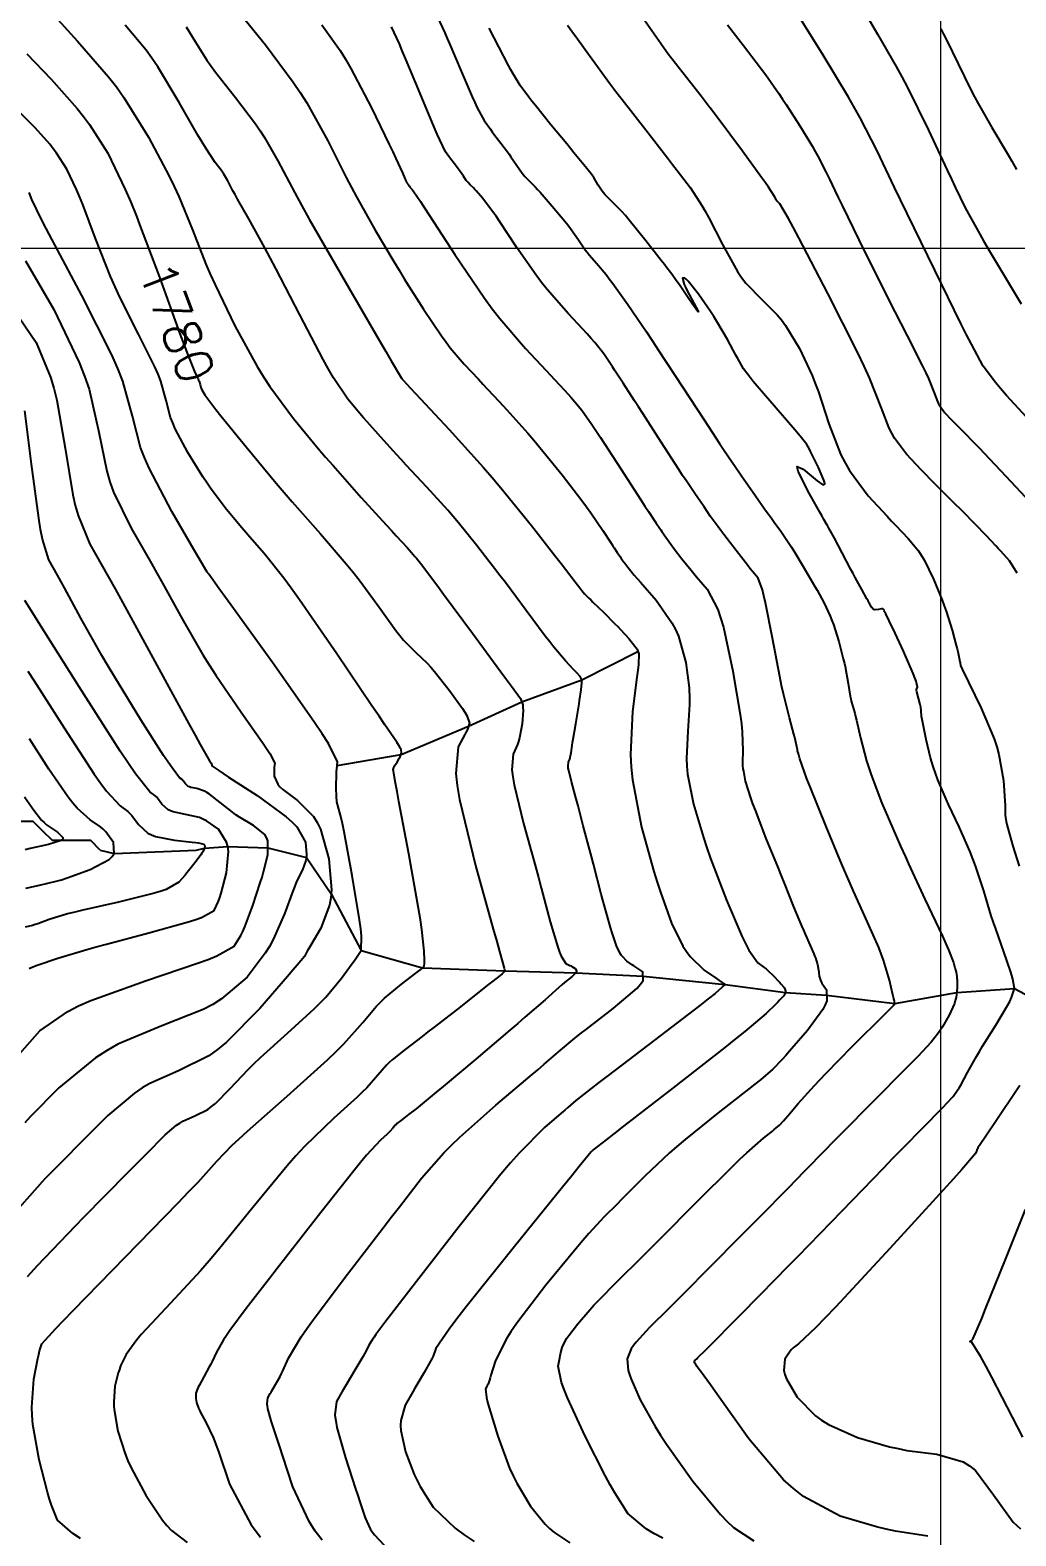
# Model space of a CAD drawing. Header units: metres. Extents: x 837117 to 838477, y 1189012 to 1191015.
# Drawn here: x 838181.6 to 838284.3, y 1190079.6 to 1190236.6 of the extents above; entities that cross this region are included whole.
import ezdxf

# ---------------------------------------------------------------- set-up
doc = ezdxf.new("R2010")
doc.units = ezdxf.units.M
doc.header["$LTSCALE"] = 0.3
doc.layers.add('COORD', color=7, linetype='Continuous', lineweight=20)
doc.layers.add('DRENAJE', color=5, linetype='Continuous', lineweight=25)
doc.layers.add('COTAS 10', color=1, linetype='Continuous')
doc.layers.add('COTAS INT', color=252, linetype='Continuous')
doc.styles.get("Standard").update_dxf_attribs({"font": 'simplex.shx'})

msp = doc.modelspace()

# ---------------------------------------------------------------- linework, layer by layer
at = {"layer": 'COORD'}
for p, q in [((838276.514, 1189013.872), (838276.514, 1191013.872)), ((837476.514, 1190213.872), (838476.514, 1190213.872))]:
    msp.add_line(p, q, dxfattribs=at)
at = {"layer": 'COTAS 10'}
for points, elevation in [([(838284.467, 1190179.991), (838283.678, 1190181.269), (838282.765, 1190182.276), (838282.506, 1190182.559), (838282.243, 1190182.844), (838281.269, 1190183.89), (838280.066, 1190185.138), (838279.659, 1190185.551), (838279.219, 1190185.993), (838277.366, 1190187.833), (838275.434, 1190189.767), (838274.946, 1190190.268), (838274.477, 1190190.754), (838272.954, 1190192.387), (838271.706, 1190194.056), (838271.412, 1190194.565), (838271.14, 1190195.094), (838270.342, 1190197.174), (838269.088, 1190200.355), (838268.528, 1190201.579), (838267.876, 1190202.95), (838264.754, 1190209.14), (838261.717, 1190214.931), (838261.118, 1190216.051), (838260.625, 1190216.962), (838259.719, 1190218.503), (838259.504, 1190218.723), (838259.445, 1190218.8), (838259.388, 1190218.885), (838259.186, 1190219.248), (838258.554, 1190220.221), (838258.226, 1190220.69), (838257.832, 1190221.245), (838255.853, 1190223.972), (838253.197, 1190227.525), (838252.424, 1190228.537), (838252.375, 1190228.601), (838251.516, 1190229.718), (838248.103, 1190234.087), (838244.914, 1190238.592)], 1800), ([(838211.991, 1190237.152), (838213.884, 1190234.466), (838214.437, 1190233.562), (838215.003, 1190232.588), (838217.152, 1190228.489), (838219.005, 1190224.683), (838219.385, 1190223.893), (838219.707, 1190223.218), (838220.387, 1190221.733), (838220.642, 1190221.123), (838220.696, 1190220.999), (838220.742, 1190220.895), (838220.848, 1190220.681), (838220.908, 1190220.594), (838220.926, 1190220.57), (838220.943, 1190220.546), (838221.011, 1190220.459), (838221.078, 1190220.371), (838221.112, 1190220.323), (838221.17, 1190220.237), (838221.222, 1190220.161), (838221.236, 1190220.144), (838221.249, 1190220.128), (838221.293, 1190220.084), (838221.352, 1190220.024), (838221.376, 1190219.999), (838221.402, 1190219.97), (838221.521, 1190219.834), (838222.266, 1190218.721), (838222.688, 1190218.076), (838223.202, 1190217.286), (838225.837, 1190213.214), (838228.939, 1190208.652), (838229.749, 1190207.552), (838230.537, 1190206.524), (838233.203, 1190203.399), (838235.367, 1190201.117), (838235.838, 1190200.619), (838236.253, 1190200.179), (838237.29, 1190199.076), (838237.975, 1190198.313), (838238.168, 1190198.088), (838238.362, 1190197.857), (838239.076, 1190196.973), (838240.144, 1190195.472), (838240.561, 1190194.852), (838241.031, 1190194.144), (838243.167, 1190190.848), (838245.237, 1190187.625), (838245.665, 1190186.963), (838246.03, 1190186.401), (838246.825, 1190185.204), (838247.215, 1190184.646), (838247.325, 1190184.487), (838247.436, 1190184.327), (838247.846, 1190183.732), (838248.358, 1190183.017), (838248.533, 1190182.781), (838248.722, 1190182.529), (838249.529, 1190181.479), (838250.479, 1190180.288), (838250.759, 1190179.947), (838251.047, 1190179.601), (838252.149, 1190178.311), (838253.263, 1190176.198), (838253.559, 1190175.333), (838253.849, 1190174.347), (838254.851, 1190169.778), (838255.597, 1190165.243), (838255.725, 1190164.279), (838255.821, 1190163.441), (838255.885, 1190161.468), (838255.828, 1190160.281), (838255.848, 1190159.94), (838255.883, 1190159.593), (838255.934, 1190159.328), (838256.135, 1190158.292), (838256.679, 1190156.564), (838256.898, 1190155.948), (838257.147, 1190155.272), (838258.292, 1190152.333), (838259.547, 1190149.217), (838259.866, 1190148.429), (838260.172, 1190147.673), (838261.173, 1190145.215), (838261.997, 1190143.228), (838262.192, 1190142.77), (838262.372, 1190142.352), (838262.902, 1190141.173), (838263.281, 1190140.31), (838263.366, 1190140.09), (838263.443, 1190139.879), (838263.648, 1190139.188), (838263.769, 1190138.613), (838263.793, 1190138.475), (838263.812, 1190138.347), (838263.848, 1190137.959), (838263.968, 1190137.543), (838264.041, 1190137.396), (838264.13, 1190137.235), (838264.595, 1190136.54), (838264.641, 1190135.417), (838264.466, 1190134.986), (838264.21, 1190134.503), (838262.61, 1190132.325), (838260.761, 1190130.172), (838260.348, 1190129.705), (838259.979, 1190129.293), (838259.005, 1190128.269), (838257.711, 1190127.169), (838257.14, 1190126.709), (838256.476, 1190126.181), (838253.312, 1190123.713), (838249.85, 1190120.938), (838248.999, 1190120.216), (838248.195, 1190119.515), (838245.679, 1190117.153), (838243.682, 1190115.144), (838243.205, 1190114.666), (838242.761, 1190114.222), (838241.428, 1190112.902), (838239.815, 1190111.136), (838239.193, 1190110.412), (838238.496, 1190109.585), (838235.344, 1190105.749), (838232.312, 1190101.789), (838231.69, 1190100.885), (838231.162, 1190100.064), (838230.039, 1190097.79), (838229.619, 1190096.379), (838229.534, 1190096.101), (838229.462, 1190095.872), (838229.315, 1190095.454), (838229.236, 1190095.319), (838229.207, 1190095.269), (838229.176, 1190095.214), (838229.036, 1190094.97), (838229.138, 1190094.04), (838229.257, 1190093.553), (838229.417, 1190092.966), (838230.326, 1190090.014), (838231.561, 1190086.701), (838231.926, 1190085.887), (838232.301, 1190085.117), (838233.741, 1190082.707), (838235.284, 1190080.835), (838235.725, 1190080.405), (838236.171, 1190080.013), (838237.832, 1190078.914)], 1790), ([(838181.214, 1190234.117), (838183.776, 1190231.476), (838186.477, 1190228.426), (838187.134, 1190227.589), (838187.751, 1190226.756), (838189.654, 1190223.776), (838191.482, 1190219.992), (838192.053, 1190218.652), (838192.651, 1190217.185), (838192.972, 1190216.336), (838195.046, 1190210.832), (838197.188, 1190204.93), (838197.627, 1190203.747), (838197.999, 1190202.761), (838198.788, 1190200.832), (838199.078, 1190200.256), (838199.136, 1190200.123), (838199.184, 1190200.002), (838199.279, 1190199.66), (838199.357, 1190199.356), (838199.394, 1190199.259), (838199.439, 1190199.156), (838199.66, 1190198.736), (838199.767, 1190198.593), (838200.499, 1190197.602), (838200.934, 1190197.049), (838201.456, 1190196.391), (838204.075, 1190193.151), (838207.207, 1190189.376), (838208.053, 1190188.381), (838208.891, 1190187.408), (838211.84, 1190184.075), (838214.535, 1190180.961), (838215.212, 1190180.126), (838215.859, 1190179.303), (838217.948, 1190176.43), (838219.685, 1190174.01), (838220.111, 1190173.472), (838220.513, 1190172.992), (838221.764, 1190171.736), (838222.972, 1190170.593), (838223.347, 1190170.183), (838223.74, 1190169.733), (838225.303, 1190167.771), (838226.641, 1190165.893), (838226.891, 1190165.496), (838227.09, 1190165.152), (838227.371, 1190164.352), (838227.156, 1190163.699), (838227.041, 1190163.447), (838226.901, 1190163.165), (838226.195, 1190161.887), (838225.949, 1190159.09), (838226.098, 1190157.849), (838226.342, 1190156.406), (838228.011, 1190149.51), (838229.857, 1190142.871), (838230.213, 1190141.589), (838230.502, 1190140.55), (838230.985, 1190138.806), (838231.028, 1190138.667), (838231.04, 1190138.639), (838231.052, 1190138.616), (838231.092, 1190138.569), (838231.1, 1190138.536), (838231.092, 1190138.52), (838231.079, 1190138.503), (838230.994, 1190138.417), (838230.861, 1190138.299), (838230.817, 1190138.262), (838230.771, 1190138.222), (838230.58, 1190138.06), (838229.815, 1190137.451), (838229.407, 1190137.129), (838228.913, 1190136.742), (838226.423, 1190134.789), (838223.686, 1190132.657), (838223.036, 1190132.156), (838222.435, 1190131.693), (838220.654, 1190130.345), (838219.325, 1190129.265), (838219.008, 1190128.971), (838218.712, 1190128.68), (838217.828, 1190127.647), (838216.671, 1190126.342), (838216.203, 1190125.879), (838215.672, 1190125.372), (838213.224, 1190123.174), (838210.188, 1190120.235), (838209.286, 1190119.261), (838208.358, 1190118.218), (838204.784, 1190113.87), (838201.189, 1190109.416), (838200.247, 1190108.305), (838199.328, 1190107.248), (838196.203, 1190103.87), (838193.684, 1190101.209), (838193.148, 1190100.604), (838192.681, 1190100.055), (838191.578, 1190098.545), (838191.003, 1190097.341), (838190.87, 1190096.985), (838190.748, 1190096.62), (838190.403, 1190095.218), (838190.285, 1190093.608), (838190.307, 1190093.111), (838190.352, 1190092.593), (838190.713, 1190090.535), (838191.472, 1190088.172), (838191.768, 1190087.461), (838192.102, 1190086.725), (838193.621, 1190083.862), (838195.355, 1190081.268), (838195.825, 1190080.703), (838196.29, 1190080.203), (838197.936, 1190078.948)], 1780), ([(838180.498, 1190129.924), (838182.58, 1190132.281), (838185.496, 1190134.301), (838186.621, 1190134.865), (838187.883, 1190135.431), (838193.585, 1190137.497), (838199.019, 1190139.316), (838200.112, 1190139.728), (838201.027, 1190140.1), (838202.844, 1190141.112), (838203.541, 1190142.215), (838203.749, 1190142.645), (838203.964, 1190143.129), (838204.796, 1190145.325), (838205.568, 1190147.69), (838205.746, 1190148.28), (838205.908, 1190148.842), (838206.362, 1190150.636), (838206.346, 1190152.086), (838206.212, 1190152.43), (838206.022, 1190152.75), (838204.868, 1190153.698), (838203.409, 1190154.54), (838203.027, 1190154.793), (838202.654, 1190155.054), (838201.388, 1190156.069), (838200.279, 1190156.944), (838200.005, 1190157.117), (838199.746, 1190157.26), (838198.932, 1190157.525), (838198.313, 1190157.647), (838198.177, 1190157.699), (838198.057, 1190157.759), (838197.754, 1190158.041), (838197.537, 1190158.338), (838197.472, 1190158.408), (838197.405, 1190158.472), (838197.145, 1190158.658), (838196.359, 1190159.677), (838195.961, 1190160.267), (838195.484, 1190160.99), (838193.11, 1190164.712), (838190.397, 1190169.127), (838189.707, 1190170.287), (838189.043, 1190171.42), (838186.868, 1190175.287), (838185.135, 1190178.464), (838184.751, 1190179.162), (838184.408, 1190179.781), (838183.516, 1190181.361), (838182.859, 1190183.543), (838182.664, 1190184.541), (838182.464, 1190185.711), (838181.695, 1190191.361), (838180.997, 1190196.897)], 1770), ([(838285.084, 1190089.91), (838281.84, 1190096.155), (838281.202, 1190097.348), (838280.678, 1190098.308), (838279.725, 1190099.841), (838279.574, 1190099.864), (838279.555, 1190099.873), (838279.546, 1190099.884), (838279.595, 1190099.93), (838279.707, 1190099.996), (838279.737, 1190100.018), (838279.766, 1190100.042), (838279.87, 1190100.142), (838280.453, 1190101.482), (838280.785, 1190102.288), (838281.191, 1190103.283), (838283.271, 1190108.445), (838285.34, 1190113.654)], 1800)]:
    msp.add_lwpolyline(points, dxfattribs=dict(at, elevation=elevation))
at = {"layer": 'COTAS INT'}
for points, elevation in [([(838183.746, 1190238.471), (838186.513, 1190235.447), (838189.737, 1190231.744), (838190.556, 1190230.67), (838191.344, 1190229.576), (838193.925, 1190225.447), (838196.068, 1190221.366), (838196.58, 1190220.302), (838197.055, 1190219.266), (838198.479, 1190215.761), (838199.884, 1190212.208), (838200.349, 1190211.141), (838200.847, 1190210.039), (838202.917, 1190205.761), (838205.242, 1190201.534), (838205.9, 1190200.464), (838206.565, 1190199.439), (838209.014, 1190196.097), (838211.616, 1190192.978), (838212.375, 1190192.092), (838213.151, 1190191.197), (838216.097, 1190187.884), (838218.687, 1190185.028), (838219.24, 1190184.421), (838219.721, 1190183.893), (838220.862, 1190182.65), (838221.509, 1190181.935), (838221.678, 1190181.74), (838221.843, 1190181.547), (838222.401, 1190180.862), (838223.533, 1190179.357), (838224.06, 1190178.648), (838224.68, 1190177.81), (838227.686, 1190173.728), (838230.652, 1190169.693), (838231.246, 1190168.887), (838231.742, 1190168.214), (838232.708, 1190166.908), (838232.928, 1190166.244), (838232.952, 1190165.977), (838232.96, 1190165.674), (838232.856, 1190164.281), (838232.59, 1190162.803), (838232.496, 1190162.446), (838232.393, 1190162.113), (838231.947, 1190161.101), (838231.803, 1190159.469), (838231.891, 1190158.745), (838232.033, 1190157.904), (838233.006, 1190153.881), (838234.246, 1190149.395), (838234.556, 1190148.261), (838234.852, 1190147.173), (838235.802, 1190143.637), (838236.574, 1190141.003), (838236.758, 1190140.485), (838236.928, 1190140.058), (838237.435, 1190139.279), (838237.837, 1190139.091), (838237.942, 1190139.036), (838238.044, 1190138.981), (838238.389, 1190138.772), (838238.539, 1190138.515), (838238.518, 1190138.428), (838238.471, 1190138.335), (838238.074, 1190137.945), (838237.294, 1190137.311), (838237.004, 1190137.064), (838236.682, 1190136.786), (838235.254, 1190135.524), (838233.151, 1190133.684), (838232.403, 1190133.042), (838231.584, 1190132.341), (838228.029, 1190129.33), (838224.627, 1190126.474), (838223.904, 1190125.872), (838223.277, 1190125.351), (838221.802, 1190124.149), (838221.034, 1190123.551), (838220.683, 1190123.281), (838220.184, 1190122.903), (838219.811, 1190122.599), (838219.722, 1190122.517), (838219.639, 1190122.435), (838219.39, 1190122.146), (838219.066, 1190121.779), (838218.935, 1190121.65), (838218.786, 1190121.507), (838218.099, 1190120.891), (838216.655, 1190119.307), (838216.029, 1190118.556), (838215.304, 1190117.669), (838211.87, 1190113.333), (838208.198, 1190108.623), (838207.324, 1190107.5), (838206.512, 1190106.455), (838204.094, 1190103.333), (838202.391, 1190101.047), (838202.03, 1190100.528), (838201.717, 1190100.059), (838200.985, 1190098.779), (838200.531, 1190097.804), (838200.393, 1190097.527), (838200.25, 1190097.248), (838199.687, 1190096.216), (838199.196, 1190095.313), (838199.097, 1190095.114), (838199.015, 1190094.938), (838198.853, 1190094.489), (838198.829, 1190094.157), (838198.833, 1190094.055), (838198.842, 1190093.948), (838198.917, 1190093.523), (838199.132, 1190092.936), (838199.229, 1190092.727), (838199.344, 1190092.497), (838199.895, 1190091.497), (838200.676, 1190089.816), (838200.934, 1190089.156), (838201.211, 1190088.412), (838202.366, 1190085.025), (838204.618, 1190080.769), (838205.587, 1190079.478)], 1782), ([(838203.541, 1190238.222), (838206.101, 1190235.058), (838209.009, 1190231.169), (838209.731, 1190230.086), (838210.417, 1190229.001), (838212.593, 1190225.058), (838214.531, 1190221.221), (838215.067, 1190220.203), (838215.603, 1190219.203), (838217.535, 1190215.753), (838219.483, 1190212.465), (838220.028, 1190211.568), (838220.577, 1190210.678), (838222.579, 1190207.51), (838224.458, 1190204.724), (838224.93, 1190204.074), (838225.379, 1190203.476), (838226.825, 1190201.757), (838228.301, 1190200.194), (838228.769, 1190199.695), (838229.264, 1190199.167), (838230.465, 1190197.882), (838231.269, 1190197.023), (838233.474, 1190194.565), (838234.095, 1190193.84), (838234.722, 1190193.096), (838237.023, 1190190.247), (838239.096, 1190187.545), (838239.579, 1190186.893), (838240.022, 1190186.283), (838241.293, 1190184.429), (838242.138, 1190183.113), (838242.313, 1190182.843), (838242.462, 1190182.614), (838242.786, 1190182.125), (838242.946, 1190181.897), (838243.036, 1190181.767), (838243.203, 1190181.524), (838243.412, 1190181.232), (838243.484, 1190181.136), (838243.561, 1190181.032), (838243.89, 1190180.604), (838244.564, 1190179.789), (838244.859, 1190179.442), (838245.201, 1190179.043), (838246.826, 1190177.166), (838248.48, 1190174.821), (838248.84, 1190174.128), (838249.157, 1190173.416), (838249.949, 1190170.686), (838250.269, 1190168.017), (838250.289, 1190167.85), (838250.322, 1190167.072), (838250.328, 1190166.296), (838250.129, 1190163.52), (838249.994, 1190160.675), (838250.041, 1190159.856), (838250.124, 1190159.023), (838250.729, 1190155.902), (838251.77, 1190152.416), (838252.128, 1190151.353), (838252.517, 1190150.248), (838254.177, 1190145.902), (838255.808, 1190142.09), (838256.179, 1190141.321), (838256.515, 1190140.676), (838257.441, 1190139.381), (838258.118, 1190138.875), (838258.298, 1190138.727), (838258.475, 1190138.575), (838259.088, 1190138), (838259.614, 1190137.451), (838259.737, 1190137.317), (838259.849, 1190137.189), (838260.172, 1190136.791), (838260.326, 1190136.446), (838260.332, 1190136.353), (838260.322, 1190136.261), (838260.156, 1190135.936), (838259.708, 1190135.46), (838259.521, 1190135.272), (838259.306, 1190135.06), (838258.305, 1190134.093), (838256.099, 1190132.218), (838255.126, 1190131.433), (838253.995, 1190130.534), (838248.602, 1190126.328), (838243.419, 1190122.322), (838242.42, 1190121.548), (838241.612, 1190120.92), (838240.27, 1190119.864), (838240.175, 1190119.769), (838240.153, 1190119.746), (838240.131, 1190119.725), (838240.068, 1190119.662), (838238.809, 1190118.118), (838238.033, 1190117.162), (838237.073, 1190115.979), (838232.066, 1190109.798), (838227.03, 1190103.496), (838226.052, 1190102.236), (838225.255, 1190101.186), (838223.88, 1190099.146), (838223.574, 1190098.36), (838223.451, 1190098.1), (838223.311, 1190097.823), (838222.666, 1190096.672), (838221.903, 1190095.378), (838221.689, 1190095.01), (838221.473, 1190094.639), (838220.685, 1190093.265), (838220.201, 1190091.663), (838220.177, 1190091.149), (838220.202, 1190090.603), (838220.691, 1190088.375), (838221.622, 1190086.017), (838221.926, 1190085.389), (838222.25, 1190084.772), (838223.587, 1190082.636), (838225.881, 1190080.418), (838226.809, 1190079.749), (838227.863, 1190079.057)], 1788), ([(838224.026, 1190237.956), (838224.803, 1190236.313), (838225.062, 1190235.73), (838225.34, 1190235.091), (838226.502, 1190232.323), (838227.656, 1190229.627), (838227.929, 1190229.035), (838228.181, 1190228.509), (838228.923, 1190227.166), (838229.557, 1190226.255), (838229.741, 1190226.001), (838229.929, 1190225.747), (838230.638, 1190224.826), (838231.341, 1190223.905), (838231.525, 1190223.652), (838231.704, 1190223.399), (838232.314, 1190222.492), (838232.865, 1190221.695), (838233.007, 1190221.512), (838233.144, 1190221.345), (838233.603, 1190220.879), (838234.233, 1190220.258), (838234.478, 1190219.994), (838234.753, 1190219.689), (838236.004, 1190218.257), (838237.306, 1190216.686), (838237.614, 1190216.294), (838237.899, 1190215.921), (838238.737, 1190214.73), (838239.447, 1190213.707), (838239.651, 1190213.44), (838239.858, 1190213.18), (838240.632, 1190212.297), (838241.614, 1190211.128), (838241.953, 1190210.686), (838242.32, 1190210.194), (838243.887, 1190207.991), (838245.83, 1190205.134), (838246.434, 1190204.23), (838247.067, 1190203.276), (838249.594, 1190199.421), (838251.836, 1190195.971), (838252.29, 1190195.272), (838252.671, 1190194.684), (838253.446, 1190193.487), (838253.853, 1190192.874), (838254.002, 1190192.654), (838254.168, 1190192.413), (838254.901, 1190191.362), (838254.935, 1190191.313), (838255.753, 1190190.144), (838255.993, 1190189.798), (838256.236, 1190189.447), (838257.132, 1190188.149), (838257.902, 1190187.034), (838258.066, 1190186.799), (838258.209, 1190186.596), (838258.546, 1190186.132), (838258.865, 1190185.704), (838258.995, 1190185.525), (838259.144, 1190185.319), (838259.835, 1190184.355), (838260.688, 1190183.099), (838260.94, 1190182.709), (838261.198, 1190182.301), (838262.186, 1190180.675), (838263.146, 1190179.028), (838263.387, 1190178.606), (838263.617, 1190178.2), (838264.357, 1190176.859), (838264.998, 1190175.491), (838265.166, 1190175.068), (838265.33, 1190174.626), (838265.886, 1190172.87), (838266.356, 1190171.054), (838266.466, 1190170.574), (838266.567, 1190170.104), (838266.58, 1190170.032), (838266.858, 1190168.488), (838267.074, 1190167.175), (838267.128, 1190166.895), (838267.18, 1190166.652), (838267.345, 1190166.079), (838267.558, 1190165.376), (838267.64, 1190165.052), (838267.732, 1190164.671), (838268.146, 1190162.826), (838268.78, 1190160.434), (838269.012, 1190159.709), (838269.267, 1190158.956), (838270.388, 1190156.01), (838271.852, 1190152.575), (838272.324, 1190151.515), (838272.824, 1190150.407), (838273.165, 1190149.674), (838274.869, 1190146.01), (838276.685, 1190142.134), (838277.04, 1190141.355), (838277.332, 1190140.703), (838277.856, 1190139.41), (838277.961, 1190138.975), (838277.99, 1190138.863), (838278.018, 1190138.756), (838278.115, 1190138.401), (838278.193, 1190137.95), (838278.208, 1190137.782), (838278.221, 1190137.596), (838278.243, 1190136.766), (838278.116, 1190135.749), (838278.034, 1190135.444), (838277.931, 1190135.128), (838277.393, 1190133.905), (838276.696, 1190132.688), (838276.495, 1190132.378), (838276.289, 1190132.078), (838275.513, 1190131.092), (838274.109, 1190129.597), (838273.507, 1190128.977), (838272.812, 1190128.268), (838269.533, 1190124.963), (838266.06, 1190121.473), (838265.243, 1190120.647), (838264.489, 1190119.881), (838262.288, 1190117.623), (838260.605, 1190115.883), (838260.177, 1190115.444), (838259.766, 1190115.023), (838258.419, 1190113.659), (838256.768, 1190112), (838256.165, 1190111.393), (838255.499, 1190110.721), (838252.567, 1190107.765), (838249.547, 1190104.727), (838248.825, 1190104.004), (838248.152, 1190103.332), (838246.137, 1190101.334), (838244.75, 1190099.822), (838244.474, 1190099.457), (838244.244, 1190099.114), (838243.805, 1190098.07), (838243.932, 1190096.873), (838244.06, 1190096.435), (838244.227, 1190095.95), (838245.166, 1190093.811), (838246.74, 1190091.028), (838247.308, 1190090.137), (838247.934, 1190089.193), (838250.674, 1190085.347), (838253.542, 1190081.841), (838254.249, 1190081.111), (838254.919, 1190080.486), (838257.022, 1190079.097)], 1794), ([(838286.275, 1190195.33), (838283.368, 1190198.511), (838282.75, 1190199.223), (838282.212, 1190199.863), (838280.945, 1190201.564), (838279.718, 1190203.842), (838279.207, 1190204.845), (838278.621, 1190206.01), (838275.882, 1190211.564), (838273, 1190217.49), (838272.324, 1190218.891), (838271.699, 1190220.187), (838269.882, 1190224), (838268.121, 1190227.439), (838267.532, 1190228.5), (838266.899, 1190229.608), (838264.246, 1190234), (838261.886, 1190237.786)], 1804), ([(838268.47, 1190238.69), (838269.923, 1190236.162), (838271.88, 1190232.8), (838272.449, 1190231.743), (838273.03, 1190230.632), (838275.224, 1190226.162), (838277.194, 1190221.986), (838277.634, 1190221.06), (838278.027, 1190220.233), (838279.062, 1190218.078), (838280.401, 1190215.629), (838280.986, 1190214.617), (838281.663, 1190213.461), (838284.882, 1190208.078)], 1806), ([(838212.012, 1190079.163), (838211.291, 1190080.131), (838210.647, 1190081.11), (838208.948, 1190084.75), (838207.877, 1190088.052), (838207.628, 1190088.818), (838207.399, 1190089.52), (838206.744, 1190091.519), (838206.367, 1190092.865), (838206.313, 1190093.154), (838206.282, 1190093.407), (838206.353, 1190094.02), (838206.608, 1190094.462), (838206.692, 1190094.607), (838206.783, 1190094.762), (838207.162, 1190095.401), (838207.623, 1190096.25), (838207.765, 1190096.537), (838207.914, 1190096.846), (838208.507, 1190098.15), (838209.837, 1190100.376), (838210.45, 1190101.267), (838211.171, 1190102.278), (838214.659, 1190106.919), (838218.388, 1190111.749), (838219.26, 1190112.879), (838220.063, 1190113.918), (838222.383, 1190116.919), (838224.705, 1190119.552), (838225.509, 1190120.358), (838226.384, 1190121.198), (838230.124, 1190124.513), (838233.71, 1190127.546), (838234.487, 1190128.207), (838235.171, 1190128.792), (838236.863, 1190130.262), (838238.366, 1190131.519), (838238.931, 1190131.969), (838239.561, 1190132.464), (838242.373, 1190134.621), (838244.815, 1190136.693), (838245.211, 1190137.134), (838245.486, 1190137.518), (838245.466, 1190138.428), (838244.715, 1190138.926), (838244.529, 1190139.051), (838244.352, 1190139.171), (838243.789, 1190139.555), (838243.317, 1190140.008), (838243.196, 1190140.17), (838243.08, 1190140.348), (838242.698, 1190141.123), (838242.241, 1190142.487), (838242.078, 1190143.035), (838241.9, 1190143.658), (838241.123, 1190146.525), (838240.3, 1190149.657), (838240.092, 1190150.447), (838239.892, 1190151.203), (838239.244, 1190153.654), (838238.693, 1190155.717), (838238.555, 1190156.228), (838238.424, 1190156.714), (838238.002, 1190158.252), (838237.724, 1190159.401), (838237.683, 1190159.642), (838237.658, 1190159.848), (838237.699, 1190160.315), (838237.827, 1190160.608), (838237.857, 1190160.707), (838237.884, 1190160.812), (838237.963, 1190161.254), (838238.076, 1190162.014), (838238.125, 1190162.32), (838238.181, 1190162.668), (838238.45, 1190164.271), (838238.735, 1190165.954), (838238.801, 1190166.352), (838238.862, 1190166.72), (838239.038, 1190167.807), (838239.107, 1190168.569), (838239.102, 1190168.733), (838239.085, 1190168.877), (838238.933, 1190169.226), (838238.563, 1190169.605), (838238.408, 1190169.767), (838238.23, 1190169.954), (838237.401, 1190170.838), (838236.174, 1190172.28), (838235.747, 1190172.819), (838235.28, 1190173.418), (838233.278, 1190176.087), (838231.117, 1190178.999), (838230.55, 1190179.751), (838229.998, 1190180.479), (838228.117, 1190182.916), (838226.231, 1190185.232), (838225.674, 1190185.884), (838225.103, 1190186.542), (838222.916, 1190188.958), (838220.791, 1190191.246), (838220.259, 1190191.823), (838219.751, 1190192.374), (838218.119, 1190194.162), (838216.7, 1190195.758), (838216.326, 1190196.19), (838215.96, 1190196.616), (838214.706, 1190198.119), (838213.205, 1190200.364), (838212.682, 1190201.258), (838212.113, 1190202.271), (838209.673, 1190206.914), (838207.193, 1190211.743), (838206.599, 1190212.872), (838206.045, 1190213.911), (838204.38, 1190216.914), (838203.187, 1190218.991), (838202.931, 1190219.446), (838202.707, 1190219.849), (838202.164, 1190220.869), (838201.763, 1190221.581), (838201.627, 1190221.788), (838201.482, 1190222.001), (838200.869, 1190222.808), (838199.88, 1190224.276), (838199.497, 1190224.906), (838199.066, 1190225.631), (838197.118, 1190229.057), (838194.877, 1190232.761), (838194.263, 1190233.662), (838193.651, 1190234.508), (838191.462, 1190237.118)], 1784), ([(838197.847, 1190236.957), (838198.789, 1190235.401), (838200.006, 1190233.471), (838200.438, 1190232.856), (838200.911, 1190232.207), (838202.963, 1190229.576), (838205.052, 1190226.823), (838205.549, 1190226.098), (838206.01, 1190225.389), (838207.378, 1190222.963), (838209.149, 1190219.621), (838209.863, 1190218.335), (838210.675, 1190216.892), (838214.415, 1190210.376), (838217.958, 1190204.275), (838218.646, 1190203.093), (838219.206, 1190202.132), (838220.169, 1190200.491), (838220.292, 1190200.309), (838220.322, 1190200.267), (838220.352, 1190200.227), (838220.446, 1190200.115), (838221.235, 1190199.271), (838222.275, 1190198.155), (838225.247, 1190194.969), (838228.799, 1190191.039), (838229.739, 1190189.954), (838230.661, 1190188.87), (838233.834, 1190184.969), (838236.391, 1190181.698), (838236.925, 1190181.011), (838237.384, 1190180.419), (838238.409, 1190179.074), (838238.883, 1190178.442), (838238.993, 1190178.301), (838239.095, 1190178.173), (838239.385, 1190177.832), (838239.826, 1190177.386), (838240.022, 1190177.192), (838240.25, 1190176.968), (838241.342, 1190175.906), (838242.539, 1190174.719), (838242.833, 1190174.417), (838243.112, 1190174.125), (838243.985, 1190173.168), (838244.615, 1190172.389), (838244.741, 1190172.211), (838244.845, 1190172.048), (838245.046, 1190171.593), (838244.982, 1190170.457), (838244.918, 1190169.864), (838244.836, 1190169.151), (838244.373, 1190165.573), (838244.16, 1190161.068), (838244.234, 1190159.771), (838244.366, 1190158.453), (838245.322, 1190153.513), (838246.611, 1190148.888), (838246.952, 1190147.769), (838247.287, 1190146.72), (838248.437, 1190143.513), (838249.634, 1190141.087), (838249.997, 1190140.53), (838250.374, 1190140.024), (838251.852, 1190138.609), (838253.14, 1190137.716), (838253.397, 1190137.538), (838253.612, 1190137.39), (838254.028, 1190137.105), (838252.982, 1190136.16), (838252.275, 1190135.595), (838251.387, 1190134.9), (838246.673, 1190131.296), (838241.828, 1190127.617), (838240.858, 1190126.874), (838240.05, 1190126.251), (838238.472, 1190124.999), (838237.648, 1190124.283), (838237.314, 1190123.998), (838236.936, 1190123.676), (838235.188, 1190122.199), (838232.58, 1190119.567), (838231.658, 1190118.517), (838230.65, 1190117.327), (838226.289, 1190111.869), (838222.107, 1190106.461), (838220.43, 1190104.292), (838218.558, 1190101.869), (838217.615, 1190100.615), (838217.421, 1190100.342), (838217.255, 1190100.102), (838216.896, 1190099.5), (838216.565, 1190098.862), (838216.418, 1190098.598), (838216.246, 1190098.296), (838215.421, 1190096.889), (838214.531, 1190095.385), (838214.317, 1190095.022), (838214.118, 1190094.681), (838213.519, 1190093.643), (838213.352, 1190092.2), (838213.425, 1190091.605), (838213.551, 1190090.925), (838214.438, 1190087.762), (838215.499, 1190084.541), (838215.734, 1190083.825), (838215.944, 1190083.185), (838216.492, 1190081.508), (838217.031, 1190080.352), (838217.236, 1190080.041), (838217.465, 1190079.734), (838218.49, 1190078.658)], 1786), ([(838247.53, 1190079.384), (838246.609, 1190079.87), (838245.807, 1190080.344), (838243.897, 1190081.952), (838242.523, 1190084.117), (838242.059, 1190084.941), (838241.558, 1190085.863), (838239.448, 1190090.004), (838237.589, 1190094.033), (838237.247, 1190094.883), (838236.979, 1190095.619), (838236.634, 1190097.321), (838236.782, 1190098.199), (838236.824, 1190098.416), (838236.868, 1190098.621), (838237.031, 1190099.269), (838237.378, 1190099.99), (838237.536, 1190100.242), (838237.723, 1190100.517), (838238.623, 1190101.7), (838239.918, 1190103.192), (838240.353, 1190103.661), (838240.821, 1190104.154), (838242.788, 1190106.141), (838245.39, 1190108.719), (838246.257, 1190109.586), (838247.189, 1190110.519), (838251.088, 1190114.441), (838254.777, 1190118.11), (838255.577, 1190118.885), (838256.281, 1190119.554), (838258.022, 1190121.098), (838258.958, 1190121.828), (838259.154, 1190121.984), (838259.323, 1190122.12), (838259.706, 1190122.446), (838260.131, 1190122.91), (838260.326, 1190123.134), (838260.555, 1190123.399), (838261.664, 1190124.699), (838263.335, 1190126.563), (838263.92, 1190127.184), (838264.556, 1190127.849), (838267.294, 1190130.631), (838270.708, 1190134.04), (838271.451, 1190134.782), (838271.595, 1190134.928), (838271.651, 1190134.984), (838271.706, 1190135.042), (838271.726, 1190135.071), (838271.732, 1190135.085), (838271.732, 1190135.108), (838271.64, 1190135.498), (838271.584, 1190135.737), (838271.515, 1190136.032), (838271.156, 1190137.568), (838270.537, 1190139.65), (838270.305, 1190140.29), (838270.045, 1190140.956), (838268.885, 1190143.591), (838267.411, 1190146.836), (838266.953, 1190147.887), (838266.474, 1190149.004), (838266.069, 1190149.976), (838264.562, 1190153.591), (838262.891, 1190157.724), (838262.563, 1190158.554), (838262.294, 1190159.249), (838261.807, 1190160.627), (838261.715, 1190161.036), (838261.695, 1190161.12), (838261.676, 1190161.192), (838261.629, 1190161.348), (838261.592, 1190161.475), (838261.581, 1190161.529), (838261.569, 1190161.591), (838261.521, 1190161.883), (838261.368, 1190162.556), (838261.29, 1190162.859), (838261.196, 1190163.213), (838260.728, 1190164.911), (838260.112, 1190167.417), (838259.925, 1190168.279), (838259.731, 1190169.215), (838258.972, 1190173.206), (838258.253, 1190176.883), (838258.084, 1190177.622), (838257.927, 1190178.238), (838257.472, 1190179.456), (838256.893, 1190180.16), (838256.659, 1190180.452), (838256.393, 1190180.788), (838255.167, 1190182.354), (838253.884, 1190184.025), (838253.582, 1190184.427), (838253.303, 1190184.803), (838252.489, 1190185.94), (838251.836, 1190186.887), (838251.659, 1190187.142), (838251.484, 1190187.395), (838250.863, 1190188.283), (838249.954, 1190189.634), (838249.597, 1190190.179), (838249.194, 1190190.797), (838247.359, 1190193.647), (838245.454, 1190196.618), (838245.008, 1190197.312), (838244.597, 1190197.951), (838243.404, 1190199.795), (838242.508, 1190201.162), (838242.283, 1190201.501), (838242.069, 1190201.822), (838241.379, 1190202.835), (838240.435, 1190204.026), (838240.06, 1190204.459), (838239.635, 1190204.937), (838237.691, 1190207.033), (838235.483, 1190209.55), (838234.893, 1190210.293), (838234.312, 1190211.055), (838232.287, 1190213.972), (838230.551, 1190216.603), (838230.151, 1190217.185), (838229.786, 1190217.703), (838228.762, 1190219.046), (838228.078, 1190219.83), (838227.927, 1190219.996), (838227.793, 1190220.141), (838227.448, 1190220.481), (838227.197, 1190220.737), (838227.121, 1190220.828), (838227.043, 1190220.928), (838226.742, 1190221.364), (838226.408, 1190221.861), (838226.31, 1190221.999), (838226.209, 1190222.138), (838225.824, 1190222.642), (838225.436, 1190223.147), (838225.334, 1190223.286), (838225.233, 1190223.425), (838224.886, 1190223.924), (838224.275, 1190225.156), (838224.008, 1190225.757), (838223.699, 1190226.47), (838222.23, 1190229.986), (838220.71, 1190233.641), (838220.369, 1190234.442), (838220.063, 1190235.151), (838219.246, 1190236.953)], 1792), ([(838275.153, 1190079.61), (838271.795, 1190080.116), (838270.818, 1190080.326), (838269.82, 1190080.568), (838266.041, 1190081.696), (838262.199, 1190083.737), (838261.16, 1190084.555), (838260.133, 1190085.481), (838256.515, 1190089.739), (838253.584, 1190093.844), (838252.99, 1190094.675), (838252.49, 1190095.372), (838251.468, 1190096.786), (838251.131, 1190097.246), (838251.062, 1190097.343), (838251.004, 1190097.427), (838250.883, 1190097.619), (838250.842, 1190097.711), (838250.835, 1190097.732), (838250.83, 1190097.751), (838250.824, 1190097.802), (838250.843, 1190097.847), (838250.853, 1190097.862), (838250.865, 1190097.878), (838250.925, 1190097.943), (838251.071, 1190098.089), (838251.201, 1190098.22), (838251.978, 1190098.999), (838255.693, 1190102.727), (838259.361, 1190106.442), (838260.481, 1190107.588), (838261.647, 1190108.784), (838266.233, 1190113.525), (838270.53, 1190117.975), (838271.513, 1190118.987), (838272.406, 1190119.905), (838274.887, 1190122.424), (838276.489, 1190124.039), (838276.828, 1190124.385), (838277.122, 1190124.688), (838277.808, 1190125.418), (838278.277, 1190126.074), (838278.435, 1190126.329), (838278.604, 1190126.617), (838279.315, 1190127.923), (838280.245, 1190129.606), (838280.553, 1190130.131), (838280.882, 1190130.681), (838282.253, 1190132.882), (838283.471, 1190134.908), (838283.704, 1190135.349), (838283.892, 1190135.737), (838284.193, 1190136.704), (838284.028, 1190137.667), (838283.922, 1190138.052), (838283.789, 1190138.489), (838283.092, 1190140.498), (838282.241, 1190142.9), (838282.012, 1190143.585), (838281.786, 1190144.279), (838280.991, 1190146.859), (838280.126, 1190149.488), (838279.855, 1190150.213), (838279.57, 1190150.937), (838278.428, 1190153.541), (838277.339, 1190155.87), (838277.088, 1190156.42), (838276.859, 1190156.93), (838276.213, 1190158.428), (838275.72, 1190159.826), (838275.587, 1190160.273), (838275.456, 1190160.745), (838274.995, 1190162.663), (838274.639, 1190164.39), (838274.574, 1190164.741), (838274.523, 1190165.037), (838274.462, 1190165.648), (838274.438, 1190166.005), (838274.412, 1190166.14), (838274.377, 1190166.292), (838274.179, 1190166.972), (838274.009, 1190167.621), (838273.991, 1190167.753), (838273.985, 1190167.863), (838274.073, 1190168.088), (838273.954, 1190168.717), (838273.819, 1190169.083), (838273.639, 1190169.531), (838272.621, 1190171.842), (838271.543, 1190174.177), (838271.326, 1190174.641), (838271.144, 1190175.025), (838270.78, 1190175.755), (838270.666, 1190175.952), (838270.642, 1190176.001), (838270.62, 1190176.046), (838270.568, 1190176.191), (838270.465, 1190176.269), (838270.411, 1190176.274), (838270.347, 1190176.27), (838270.024, 1190176.193), (838269.675, 1190176.153), (838269.593, 1190176.173), (838269.518, 1190176.206), (838269.304, 1190176.434), (838269.043, 1190176.909), (838268.939, 1190177.096), (838268.821, 1190177.308), (838268.282, 1190178.276), (838267.584, 1190179.548), (838267.366, 1190179.951), (838267.138, 1190180.377), (838266.227, 1190182.1), (838265.422, 1190183.633), (838265.125, 1190184.194), (838264.859, 1190184.686), (838264.775, 1190184.825), (838264.755, 1190184.858), (838264.736, 1190184.888), (838264.679, 1190184.973), (838264.34, 1190185.568), (838264.144, 1190185.919), (838263.904, 1190186.35), (838262.665, 1190188.581), (838261.662, 1190190.603), (838261.569, 1190190.902), (838261.558, 1190191.089), (838262.185, 1190190.822), (838263.197, 1190189.961), (838263.429, 1190189.772), (838263.639, 1190189.606), (838264.219, 1190189.187), (838264.416, 1190189.295), (838264.384, 1190189.462), (838264.315, 1190189.687), (838263.753, 1190190.994), (838263.079, 1190192.394), (838262.94, 1190192.678), (838262.82, 1190192.918), (838262.557, 1190193.41), (838261.984, 1190194.11), (838261.669, 1190194.48), (838261.286, 1190194.928), (838259.339, 1190197.18), (838257.365, 1190199.487), (838256.965, 1190199.968), (838256.628, 1190200.38), (838255.943, 1190201.3), (838255.522, 1190202.055), (838255.352, 1190202.364), (838255.16, 1190202.715), (838254.272, 1190204.342), (838253.175, 1190206.227), (838252.851, 1190206.741), (838252.517, 1190207.253), (838251.238, 1190209.07), (838250.169, 1190210.421), (838249.968, 1190210.638), (838249.808, 1190210.787), (838249.573, 1190210.756), (838249.777, 1190210.065), (838249.894, 1190209.797), (838250.037, 1190209.496), (838250.77, 1190208.136), (838251.25, 1190207.231), (838251.232, 1190207.218), (838251.15, 1190207.308), (838250.312, 1190208.491), (838249.263, 1190210.028), (838249.048, 1190210.342), (838248.866, 1190210.606), (838248.482, 1190211.155), (838247.962, 1190211.831), (838247.694, 1190212.175), (838247.373, 1190212.587), (838245.767, 1190214.643), (838244.034, 1190216.792), (838243.633, 1190217.263), (838243.266, 1190217.681), (838242.225, 1190218.74), (838241.507, 1190219.432), (838241.343, 1190219.618), (838241.195, 1190219.801), (838240.786, 1190220.444), (838240.373, 1190221.149), (838240.221, 1190221.372), (838240.053, 1190221.607), (838239.312, 1190222.555), (838238.269, 1190223.821), (838237.91, 1190224.256), (838237.521, 1190224.728), (838235.863, 1190226.736), (838234.245, 1190228.731), (838233.88, 1190229.195), (838233.552, 1190229.62), (838232.669, 1190230.834), (838231.933, 1190232.035), (838231.698, 1190232.452), (838231.45, 1190232.906), (838230.439, 1190234.848), (838229.412, 1190236.815)], 1796), ([(838237.587, 1190237.097), (838238.037, 1190236.503), (838238.623, 1190235.701), (838239.89, 1190233.966), (838242.025, 1190231.043), (838242.653, 1190230.205), (838243.035, 1190229.702), (838243.297, 1190229.356), (838245.756, 1190226.189), (838248.031, 1190223.288), (838248.559, 1190222.605), (838249.044, 1190221.976), (838250.425, 1190220.14), (838251.602, 1190218.326), (838251.957, 1190217.71), (838252.325, 1190217.045), (838253.758, 1190214.232), (838255.307, 1190211.449), (838255.748, 1190210.803), (838256.194, 1190210.212), (838257.847, 1190208.524), (838259.475, 1190206.928), (838259.905, 1190206.393), (838260.326, 1190205.819), (838261.773, 1190203.41), (838263.091, 1190200.583), (838263.43, 1190199.745), (838263.759, 1190198.882), (838264.854, 1190195.569), (838266.105, 1190192.306), (838266.532, 1190191.476), (838266.993, 1190190.678), (838268.95, 1190188.062), (838270.92, 1190185.914), (838271.39, 1190185.412), (838271.827, 1190184.95), (838273.131, 1190183.615), (838274.199, 1190182.308), (838274.487, 1190181.864), (838274.77, 1190181.384), (838275.766, 1190179.354), (838276.652, 1190177.163), (838276.867, 1190176.582), (838277.069, 1190176.013), (838277.688, 1190174.05), (838278.129, 1190172.449), (838278.219, 1190172.108), (838278.294, 1190171.812), (838278.448, 1190171.11), (838278.507, 1190170.747), (838278.522, 1190170.664), (838278.536, 1190170.588), (838278.584, 1190170.376), (838278.938, 1190169.592), (838279.147, 1190169.155), (838279.402, 1190168.623), (838280.723, 1190165.909), (838282.073, 1190162.723), (838282.347, 1190161.893), (838282.577, 1190161.085), (838283.05, 1190158.359), (838283.195, 1190156.236), (838283.219, 1190155.809), (838283.237, 1190155.452), (838283.242, 1190154.744), (838283.341, 1190154.097), (838283.418, 1190153.779), (838283.516, 1190153.399), (838284.045, 1190151.525), (838284.676, 1190149.449)], 1798), ([(838254.267, 1190237.151), (838255.951, 1190234.992), (838256.39, 1190234.42), (838256.817, 1190233.859), (838258.259, 1190231.926), (838259.637, 1190229.979), (838260.024, 1190229.41), (838260.413, 1190228.827), (838261.838, 1190226.613), (838263.128, 1190224.481), (838263.432, 1190223.951), (838263.714, 1190223.446), (838264.541, 1190221.838), (838264.911, 1190221.064), (838265.48, 1190219.871), (838265.833, 1190219.14), (838266.227, 1190218.327), (838267.982, 1190214.72), (838269.982, 1190210.672), (838270.529, 1190209.581), (838271.073, 1190208.503), (838273.014, 1190204.72), (838274.616, 1190201.56), (838274.946, 1190200.875), (838275.226, 1190200.272), (838275.829, 1190198.78), (838276.174, 1190197.881), (838276.291, 1190197.653), (838276.418, 1190197.433), (838276.957, 1190196.713), (838277.615, 1190196.007), (838277.817, 1190195.798), (838278.028, 1190195.581), (838278.863, 1190194.746), (838280.085, 1190193.502), (838280.541, 1190193.028), (838281.041, 1190192.504), (838281.047, 1190192.498), (838283.299, 1190190.113), (838285.832, 1190187.394)], 1802), ([(838276.517, 1190236.723), (838276.805, 1190236.177), (838277.108, 1190235.587), (838278.324, 1190233.088), (838279.664, 1190230.375), (838280.045, 1190229.651), (838280.43, 1190228.938), (838281.856, 1190226.461), (838283.437, 1190223.787), (838283.919, 1190222.95), (838284.421, 1190222.071)], 1808), ([(838186.822, 1190079.367), (838186.016, 1190079.883), (838184.418, 1190081.253), (838183.777, 1190082.815), (838183.575, 1190083.452), (838183.363, 1190084.179), (838182.509, 1190087.547), (838181.861, 1190091.237), (838181.78, 1190092.168), (838181.741, 1190093.059), (838181.952, 1190095.946), (838182.375, 1190098.114), (838182.469, 1190098.551), (838182.553, 1190098.917), (838182.773, 1190099.651), (838184.204, 1190101.202), (838185.051, 1190102.082), (838186.093, 1190103.159), (838191.486, 1190108.678), (838197.006, 1190114.346), (838198.129, 1190115.517), (838199.076, 1190116.515), (838201.032, 1190118.678), (838202.646, 1190120.347), (838203.377, 1190121.034), (838204.233, 1190121.817), (838208.35, 1190125.457), (838212.559, 1190129.237), (838213.472, 1190130.109), (838214.275, 1190130.905), (838216.265, 1190133.148), (838217.655, 1190134.826), (838218.081, 1190135.266), (838218.524, 1190135.695), (838220.272, 1190137.152), (838221.773, 1190138.28), (838222.06, 1190138.501), (838222.292, 1190138.682), (838222.666, 1190139.005), (838222.673, 1190139.285), (838222.673, 1190139.626), (838222.668, 1190140.578), (838222.412, 1190142.843), (838222.254, 1190143.857), (838222.058, 1190145.04), (838221.037, 1190150.713), (838220.017, 1190156.183), (838219.822, 1190157.238), (838219.666, 1190158.094), (838219.415, 1190159.526), (838219.476, 1190159.725), (838219.515, 1190159.803), (838219.563, 1190159.891), (838219.819, 1190160.294), (838220.085, 1190160.726), (838220.14, 1190160.833), (838220.186, 1190160.934), (838220.286, 1190161.253), (838220.238, 1190161.598), (838220.192, 1190161.715), (838220.131, 1190161.843), (838219.79, 1190162.383), (838218.565, 1190164.16), (838217.947, 1190165.067), (838217.207, 1190166.154), (838213.529, 1190171.577), (838209.65, 1190177.197), (838208.785, 1190178.407), (838208.01, 1190179.468), (838205.964, 1190182.053), (838204.479, 1190183.732), (838204.057, 1190184.222), (838203.63, 1190184.723), (838202.053, 1190186.625), (838200.453, 1190188.737), (838200.013, 1190189.371), (838199.574, 1190190.027), (838198, 1190192.572), (838196.704, 1190195.038), (838196.441, 1190195.643), (838196.219, 1190196.215), (838195.762, 1190198), (838195.206, 1190200.009), (838194.921, 1190200.722), (838194.58, 1190201.503), (838192.874, 1190204.888), (838190.923, 1190208.751), (838190.427, 1190209.833), (838189.95, 1190210.92), (838188.389, 1190214.888), (838187.053, 1190218.431), (838186.72, 1190219.248), (838186.402, 1190219.996), (838185.382, 1190222.105), (838184.321, 1190223.767), (838183.977, 1190224.231), (838183.611, 1190224.698), (838182.105, 1190226.398), (838180.324, 1190228.196)], 1778), ([(838181.289, 1190106.677), (838182.33, 1190107.813), (838187.1, 1190112.785), (838191.795, 1190117.55), (838192.789, 1190118.557), (838193.65, 1190119.428), (838195.656, 1190121.444), (838196.824, 1190122.433), (838197.158, 1190122.657), (838197.495, 1190122.858), (838198.751, 1190123.405), (838200.095, 1190124.088), (838200.487, 1190124.375), (838200.889, 1190124.705), (838202.416, 1190126.251), (838204.301, 1190128.246), (838204.929, 1190128.86), (838205.602, 1190129.499), (838208.416, 1190132.03), (838211.174, 1190134.552), (838211.812, 1190135.186), (838212.395, 1190135.793), (838214.048, 1190137.752), (838215.148, 1190139.278), (838215.384, 1190139.612), (838215.589, 1190139.907), (838216.082, 1190140.651), (838216.12, 1190142.149), (838216.039, 1190142.92), (838215.918, 1190143.845), (838215.153, 1190148.471), (838214.301, 1190153.019), (838214.126, 1190153.895), (838213.978, 1190154.604), (838213.663, 1190155.781), (838213.549, 1190156.136), (838213.528, 1190156.328), (838213.511, 1190156.56), (838213.486, 1190157.734), (838213.507, 1190159.007), (838213.52, 1190159.301), (838213.535, 1190159.57), (838213.615, 1190160.33), (838212.662, 1190162.239), (838212.027, 1190163.232), (838211.23, 1190164.427), (838207.012, 1190170.42), (838202.762, 1190176.316), (838201.945, 1190177.449), (838201.285, 1190178.366), (838200.2, 1190179.876), (838200.143, 1190179.959), (838200.13, 1190179.976), (838200.118, 1190179.992), (838200.088, 1190180.03), (838200.066, 1190180.055), (838200.06, 1190180.062), (838200.054, 1190180.07), (838200.03, 1190180.098), (838199.45, 1190181.083), (838199.093, 1190181.694), (838198.65, 1190182.451), (838196.34, 1190186.408), (838193.969, 1190190.92), (838193.487, 1190192.027), (838193.081, 1190193.073), (838192.246, 1190196.34), (838191.228, 1190200.017), (838190.707, 1190201.321), (838190.082, 1190202.75), (838186.96, 1190208.945), (838183.847, 1190214.741), (838183.228, 1190215.918), (838182.713, 1190216.909), (838181.731, 1190218.945), (838181.455, 1190219.676)], 1776), ([(838181.08, 1190212.556), (838184.048, 1190207.466), (838186.695, 1190201.948), (838187.243, 1190200.537), (838187.71, 1190199.176), (838188.729, 1190194.68), (838189.546, 1190190.612), (838189.886, 1190189.521), (838190.275, 1190188.444), (838192.092, 1190184.68), (838194.209, 1190181.001), (838194.787, 1190179.978), (838195.362, 1190178.952), (838197.411, 1190175.23), (838199.589, 1190171.467), (838200.245, 1190170.416), (838200.924, 1190169.36), (838203.567, 1190165.513), (838205.804, 1190162.336), (838206.226, 1190161.704), (838206.563, 1190161.178), (838207.069, 1190160.171), (838207.028, 1190159.777), (838207.02, 1190159.637), (838207.013, 1190159.484), (838207.002, 1190158.823), (838207.377, 1190157.98), (838207.613, 1190157.713), (838207.908, 1190157.43), (838209.451, 1190156.288), (838211.121, 1190154.602), (838211.494, 1190153.977), (838211.83, 1190153.284), (838212.72, 1190150.212), (838212.98, 1190146.959), (838212.918, 1190146.153), (838212.797, 1190145.387), (838211.876, 1190142.963), (838210.82, 1190141.202), (838210.615, 1190140.855), (838210.447, 1190140.568), (838210.157, 1190140.041), (838209.418, 1190139.128), (838208.968, 1190138.599), (838208.411, 1190137.949), (838205.515, 1190134.604), (838202.03, 1190131.095), (838201.101, 1190130.343), (838200.189, 1190129.685), (838197.029, 1190128.102), (838194.041, 1190126.801), (838193.237, 1190126.321), (838192.444, 1190125.789), (838189.664, 1190123.436), (838187.007, 1190120.789), (838186.291, 1190120.071), (838185.584, 1190119.361), (838183.1, 1190116.85), (838180.415, 1190113.815)], 1774), ([(838179.827, 1190207.5), (838182.191, 1190204.041), (838183.699, 1190200.426), (838184.042, 1190199.265), (838184.354, 1190198.036), (838185.212, 1190193.021), (838186.005, 1190188.162), (838186.275, 1190187.031), (838186.567, 1190185.993), (838187.804, 1190183.021), (838189.714, 1190179.644), (838190.43, 1190178.352), (838191.227, 1190176.905), (838194.783, 1190170.387), (838198.109, 1190164.277), (838198.762, 1190163.086), (838199.298, 1190162.113), (838200.264, 1190160.408), (838200.43, 1190160.173), (838200.461, 1190160.126), (838200.486, 1190160.087), (838200.524, 1190160.013), (838200.52, 1190159.973), (838200.52, 1190159.962), (838200.519, 1190159.913), (838201.243, 1190159.401), (838201.699, 1190159.098), (838202.266, 1190158.725), (838205.24, 1190156.795), (838208.264, 1190154.6), (838208.862, 1190154.06), (838209.358, 1190153.55), (838210.288, 1190151.952), (838210.391, 1190150.653), (838210.366, 1190150.331), (838210.318, 1190150.026), (838209.95, 1190149.057), (838209.348, 1190147.829), (838209.153, 1190147.359), (838208.945, 1190146.833), (838208.088, 1190144.465), (838206.917, 1190141.788), (838206.511, 1190141.067), (838206.07, 1190140.355), (838204.18, 1190137.858), (838201.528, 1190135.598), (838200.607, 1190135.036), (838199.604, 1190134.501), (838195.307, 1190132.8), (838190.724, 1190130.88), (838189.541, 1190130.208), (838188.396, 1190129.476), (838184.572, 1190126.321), (838181.608, 1190123.328), (838181.006, 1190122.696)], 1772), ([(838181.46, 1190138.767), (838181.847, 1190138.937), (838182.297, 1190139.117), (838184.449, 1190139.857), (838187.464, 1190140.751), (838188.459, 1190141.028), (838189.523, 1190141.319), (838193.944, 1190142.48), (838197.952, 1190143.597), (838198.756, 1190143.861), (838199.427, 1190144.105), (838200.749, 1190144.822), (838201.224, 1190145.783), (838201.362, 1190146.182), (838201.502, 1190146.638), (838202.03, 1190148.761), (838202.235, 1190150.976), (838202.172, 1190151.49), (838202.057, 1190151.96), (838201.207, 1190153.299), (838199.957, 1190154.178), (838199.589, 1190154.358), (838199.211, 1190154.511), (838197.77, 1190154.836), (838196.479, 1190155.089), (838196.196, 1190155.197), (838195.946, 1190155.322), (838195.312, 1190155.911), (838194.86, 1190156.532), (838194.725, 1190156.677), (838194.585, 1190156.811), (838194.041, 1190157.199), (838192.564, 1190159.067), (838191.836, 1190160.134), (838190.969, 1190161.439), (838186.684, 1190168.14), (838182.49, 1190174.808), (838181.68, 1190176.092), (838181.022, 1190177.133)], 1768), ([(838181.332, 1190169.783), (838181.99, 1190168.766), (838185.106, 1190163.855), (838188.249, 1190159.033), (838188.923, 1190158.072), (838189.513, 1190157.273), (838190.937, 1190155.74), (838191.764, 1190155.151), (838191.977, 1190154.947), (838192.183, 1190154.726), (838192.87, 1190153.781), (838193.834, 1190152.886), (838194.215, 1190152.696), (838194.645, 1190152.531), (838196.609, 1190152.146), (838198.469, 1190151.948), (838198.834, 1190151.901), (838199.133, 1190151.859), (838199.671, 1190151.734), (838199.752, 1190151.607), (838199.763, 1190151.562), (838199.769, 1190151.514), (838199.749, 1190151.303), (838199.568, 1190150.933), (838199.473, 1190150.784), (838199.357, 1190150.614), (838198.774, 1190149.833), (838198.082, 1190148.96), (838197.897, 1190148.733), (838197.715, 1190148.512), (838197.084, 1190147.768), (838195.747, 1190147.024), (838195.119, 1190146.804), (838194.38, 1190146.577), (838190.785, 1190145.703), (838187.046, 1190144.866), (838186.218, 1190144.662), (838185.479, 1190144.47), (838183.556, 1190143.878), (838182.358, 1190143.443), (838182.076, 1190143.35), (838181.816, 1190143.27), (838181.056, 1190143.08)], 1766), ([(838181.118, 1190147.133), (838182.555, 1190147.448), (838184.275, 1190147.862), (838184.83, 1190148.029), (838185.42, 1190148.217), (838187.834, 1190149.084), (838189.812, 1190150.135), (838190.126, 1190150.439), (838190.339, 1190150.75), (838190.265, 1190151.921), (838189.445, 1190153.02), (838189.188, 1190153.284), (838188.918, 1190153.531), (838187.834, 1190154.281), (838186.462, 1190155.48), (838186.01, 1190156.011), (838185.528, 1190156.627), (838183.528, 1190159.57), (838181.491, 1190162.724)], 1764), ([(838180.992, 1190156.683), (838181.95, 1190155.285), (838182.757, 1190154.248), (838183.016, 1190153.994), (838183.289, 1190153.753), (838184.403, 1190153.001), (838184.999, 1190152.401), (838184.947, 1190152.257), (838184.8, 1190152.122), (838183.485, 1190151.714), (838181.564, 1190151.279), (838181.035, 1190151.128)], 1762), ([(838284.751, 1190126.562), (838282.008, 1190122.488), (838281.484, 1190121.708), (838281.061, 1190121.079), (838280.384, 1190120.063), (838280.372, 1190120.033), (838280.368, 1190120.025), (838280.365, 1190120.018), (838280.352, 1190119.994), (838280.338, 1190119.971), (838280.334, 1190119.964), (838280.329, 1190119.957), (838280.311, 1190119.929), (838280.295, 1190119.903), (838280.289, 1190119.891), (838280.284, 1190119.873), (838280.261, 1190119.807), (838280.247, 1190119.771), (838280.23, 1190119.727), (838280.141, 1190119.502), (838278.705, 1190117.813), (838277.838, 1190116.845), (838276.769, 1190115.66), (838271.212, 1190109.575), (838265.563, 1190103.49), (838264.435, 1190102.305), (838263.496, 1190101.336), (838261.68, 1190099.643), (838261.11, 1190099.229), (838260.956, 1190099.067), (838260.805, 1190098.884), (838260.274, 1190098.051), (838260.155, 1190096.856), (838260.263, 1190096.445), (838260.433, 1190095.998), (838261.554, 1190094.094), (838263.444, 1190092.153), (838264.097, 1190091.684), (838264.808, 1190091.243), (838267.844, 1190089.897), (838271.181, 1190088.923), (838272.081, 1190088.718), (838272.97, 1190088.541), (838276.096, 1190088.133), (838278.863, 1190087.35), (838279.527, 1190086.936), (838280.146, 1190086.437), (838282.012, 1190083.922), (838284.074, 1190081.066), (838284.816, 1190080.351)], 1798)]:
    msp.add_lwpolyline(points, dxfattribs=dict(at, elevation=elevation))
at = {"layer": 'DRENAJE'}
for p, q in [((838239.085, 1190168.877), (838244.945, 1190171.82)), ((838232.818, 1190166.576), (838239.085, 1190168.877)), ((838227.264, 1190164.025), (838232.818, 1190166.576)), ((838220.236, 1190161.093), (838227.264, 1190164.025)), ((838213.575, 1190159.95), (838220.236, 1190161.093)), ((838198.88, 1190151.102), (838199.749, 1190151.303)), ((838199.749, 1190151.303), (838202.172, 1190151.49)), ((838202.172, 1190151.49), (838206.354, 1190151.361)), ((838206.354, 1190151.361), (838210.366, 1190150.331)), ((838188.883, 1190151.102), (838190.339, 1190150.75)), ((838190.339, 1190150.75), (838198.88, 1190151.102)), ((838210.366, 1190150.331), (838212.949, 1190146.556)), ((838212.949, 1190146.556), (838216.082, 1190140.651)), ((838216.082, 1190140.651), (838222.479, 1190138.843)), ((838222.479, 1190138.843), (838231.1, 1190138.536)), ((838231.1, 1190138.536), (838238.471, 1190138.335)), ((838238.471, 1190138.335), (838245.476, 1190137.973)), ((838245.476, 1190137.973), (838254.028, 1190137.105)), ((838254.028, 1190137.105), (838260.322, 1190136.261)), ((838260.322, 1190136.261), (838264.618, 1190135.978)), ((838264.618, 1190135.978), (838271.732, 1190135.108)), ((838271.732, 1190135.108), (838278.179, 1190136.258)), ((838278.179, 1190136.258), (838284.193, 1190136.704)), ((838284.193, 1190136.704), (838289.597, 1190133.792))]:
    msp.add_line(p, q, dxfattribs=at)
msp.add_polyline3d([(838188.883, 1190151.102, 0), (838187.883, 1190152.101, 0), (838183.885, 1190152.101, 0), (838182.885, 1190153.101, 0), (838181.885, 1190154.101, 0), (838172.888, 1190154.101, 0)], dxfattribs=at)

# ---------------------------------------------------------------- texts
at = {"layer": 'COTAS 10', "insert": (838192.771, 1190211.55, 1780), "char_height": 3.8, "attachment_point": 7, "rotation": 290.95812}
msp.add_mtext('1780', dxfattribs=at)

doc.saveas('drawing.dxf')
